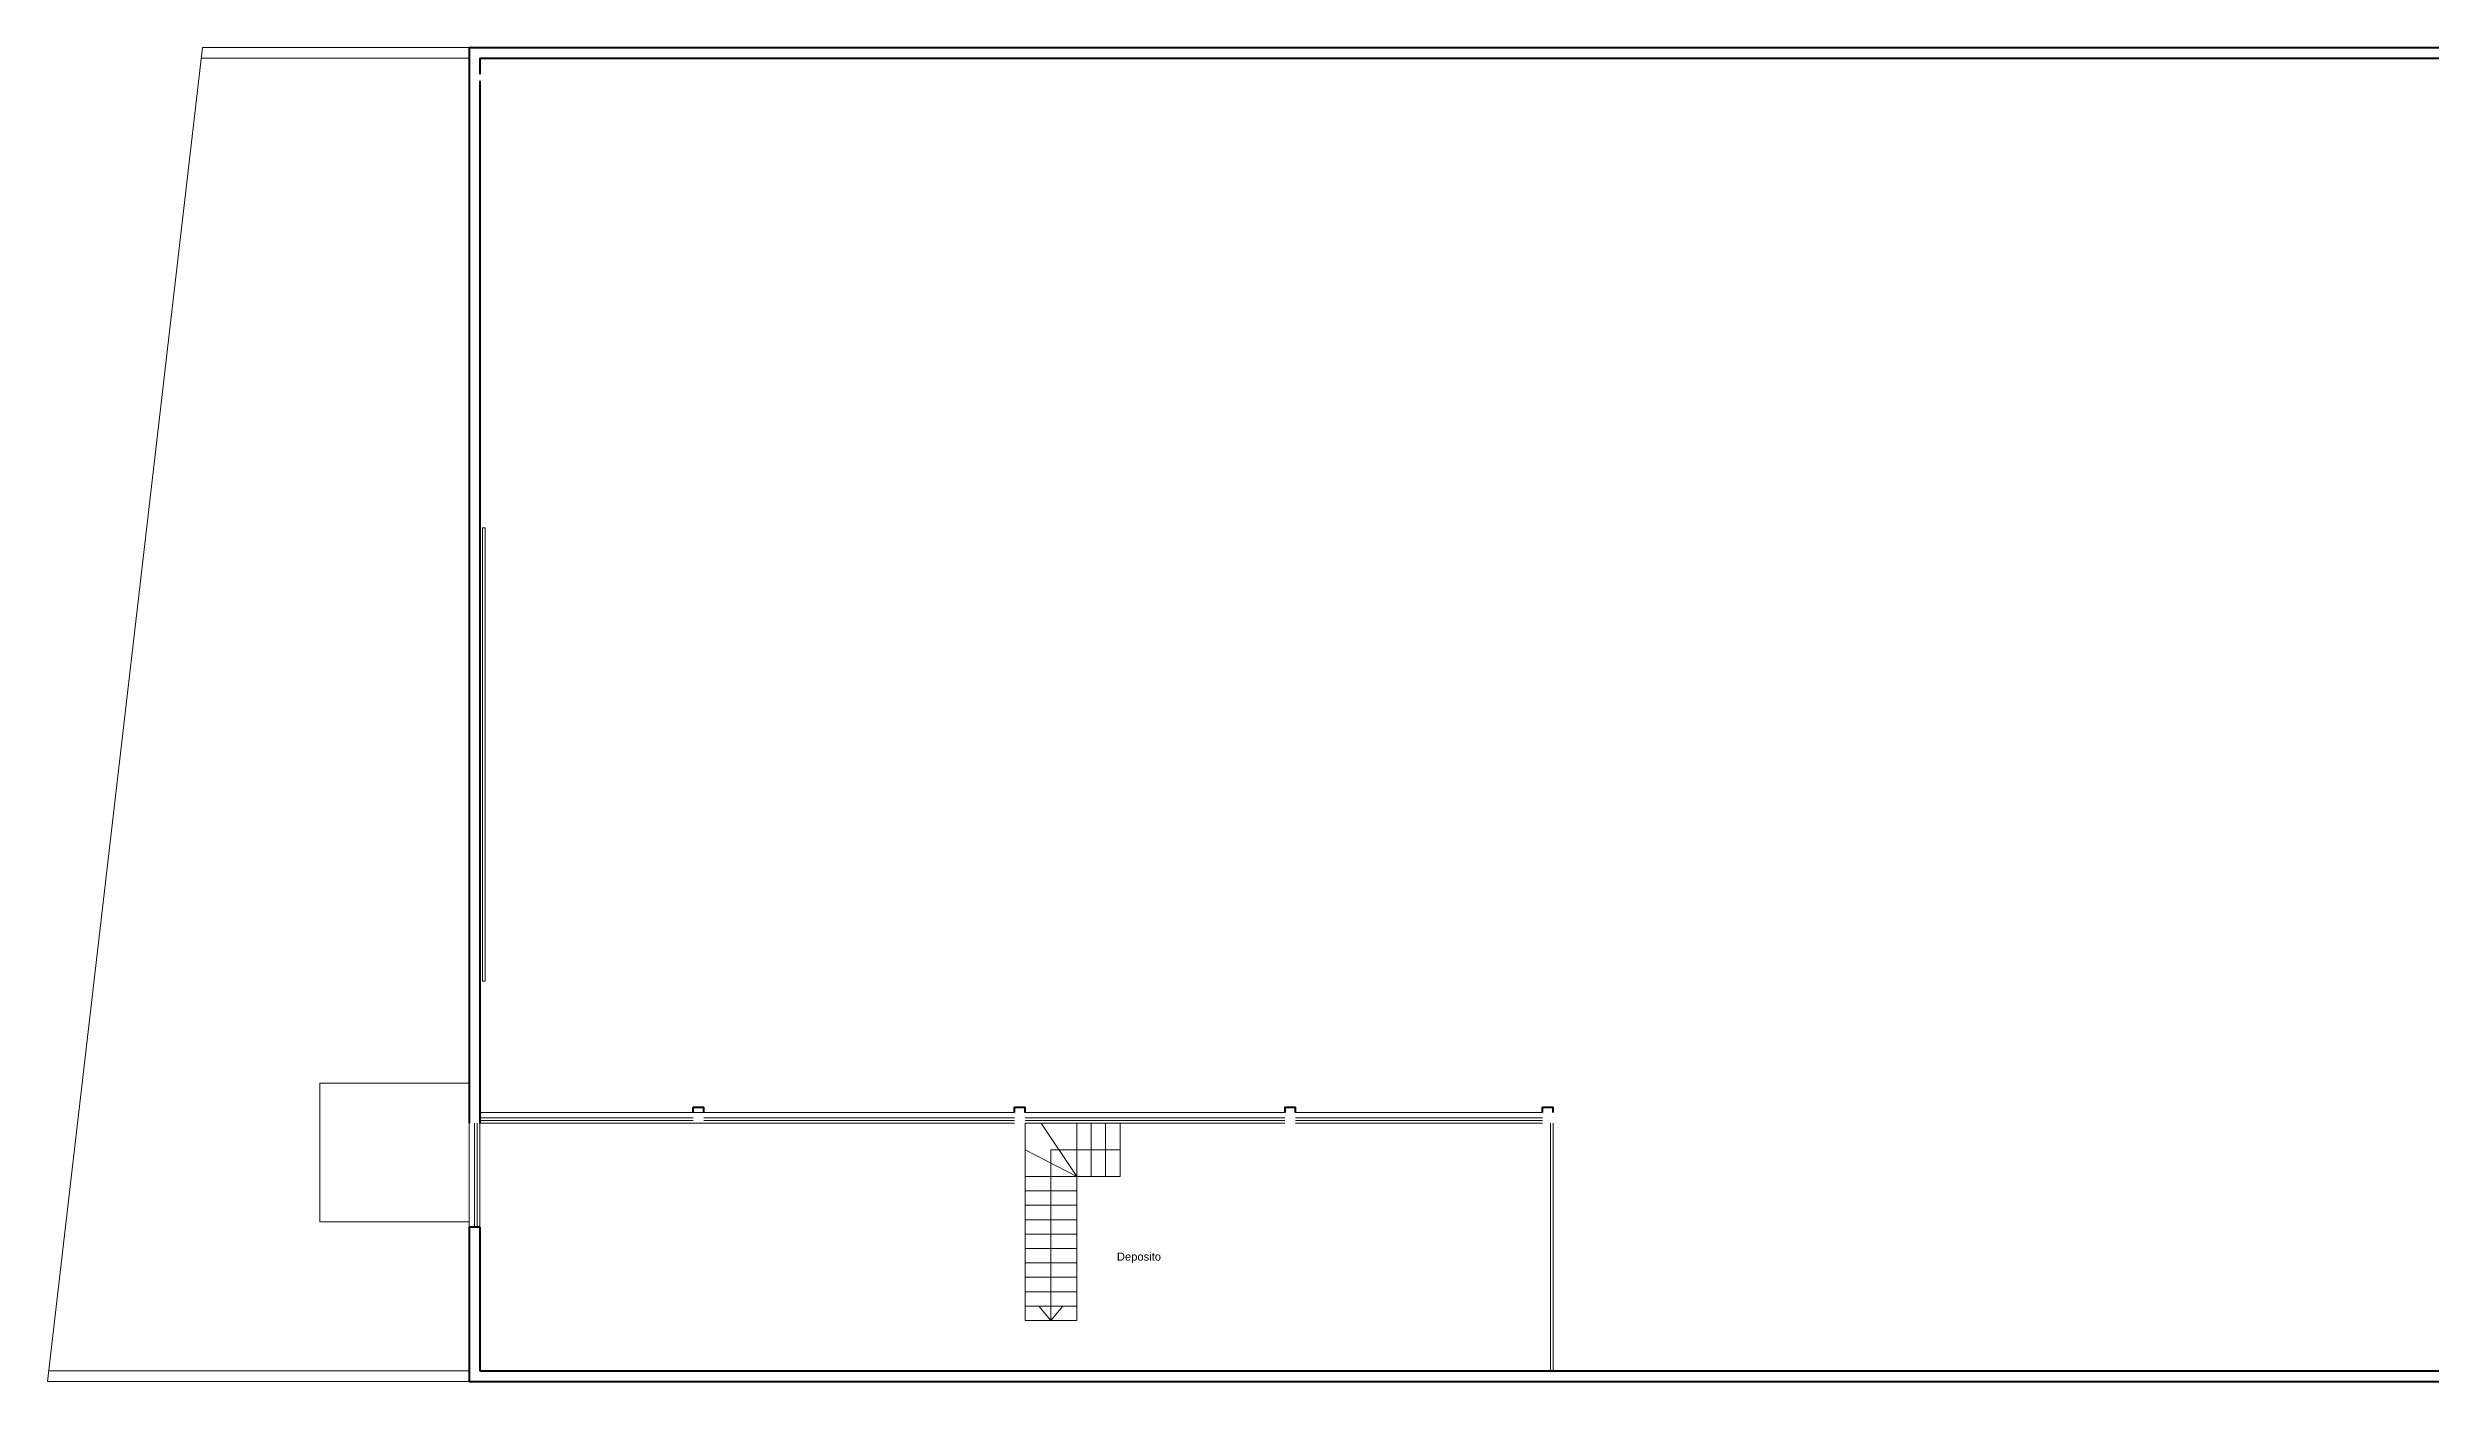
# Model space of a CAD drawing. Header units: millimetres. Extents: x 8.1 to 97.4, y 63.2 to 88.2.
# Drawn here: x 8.09 to 52.76, y 63.17 to 88.17 of the extents above; entities that cross this region are included whole.
import ezdxf

# ---------------------------------------------------------------- set-up
doc = ezdxf.new("R2010")
doc.units = ezdxf.units.MM
for name, color, linetype, lineweight in [('015', 1, 'Continuous', 15), ('02', 5, 'Continuous', 20), ('MUROS', 7, 'Continuous', 40), ('TEXTOS', 2, 'Continuous', 20)]:
    doc.layers.add(name, color=color, linetype=linetype, lineweight=lineweight)
doc.styles.add('STYLE1', font='arial.ttf')

msp = doc.modelspace()

# ---------------------------------------------------------------- linework, layer by layer
at = {"layer": '015', "ltscale": 2}
for p, q in [((16.242673, 79.169475), (16.242673, 70.669475)), ((16.242673, 70.669475), (16.242673, 70.669475)), ((13.192673, 68.759925), (15.992673, 68.759925)), ((13.192673, 68.759925), (13.192673, 66.159925)), ((36.265673, 68.009475), (36.265673, 63.369475)), ((36.315673, 68.009475), (36.315673, 63.369475)), ((13.392673, 66.159925), (13.192673, 66.159925)), ((13.392673, 66.159925), (15.992673, 66.159925))]:
    msp.add_line(p, q, dxfattribs=at)
at = {"layer": '015'}
for p, q in [((16.242673, 70.669475), (16.242673, 79.169475)), ((16.242673, 79.169475), (16.292673, 79.169475)), ((16.292673, 70.669475), (16.292673, 79.169475)), ((16.242673, 70.669475), (16.292673, 70.669475)), ((16.092673, 68.009475), (16.092671, 66.059475)), ((20.192673, 68.109473), (16.192673, 68.109476)), ((20.192673, 68.009475), (16.192673, 68.009475)), ((16.192673, 68.009475), (16.192673, 66.059475)), ((22.882673, 68.009475), (20.192673, 68.009475)), ((22.882673, 68.109473), (20.392673, 68.109473)), ((26.215673, 68.109473), (22.882673, 68.109473)), ((26.215673, 68.009475), (22.882673, 68.009475)), ((31.285673, 68.109472), (26.415673, 68.109475)), ((26.415673, 68.009475), (26.415673, 64.309475)), ((26.415673, 68.009465), (28.195673, 68.009475)), ((31.285673, 68.009475), (26.415673, 68.009465)), ((27.385673, 67.009475), (26.715673, 68.009475)), ((27.385673, 68.009475), (27.385673, 64.309475)), ((27.655673, 67.009475), (27.655673, 68.009475)), ((27.925673, 67.009475), (27.925673, 68.009475)), ((28.195673, 67.009475), (28.195673, 68.009475)), ((36.115673, 68.109472), (31.485673, 68.109475)), ((36.115673, 68.009475), (31.485673, 68.009466)), ((27.385673, 67.009475), (26.415673, 67.509475)), ((28.195673, 67.009475), (26.415673, 67.009475)), ((27.385673, 66.739475), (26.415673, 66.739475)), ((27.385673, 66.469475), (26.415673, 66.469475)), ((27.385673, 66.199475), (26.415673, 66.199475)), ((27.385673, 65.929475), (26.415673, 65.929475)), ((27.385673, 65.659475), (26.415673, 65.659475)), ((27.385673, 65.389475), (26.415673, 65.389475)), ((27.385673, 65.119475), (26.415673, 65.119475)), ((27.385673, 64.849475), (26.415673, 64.849475)), ((27.385673, 64.579475), (26.415673, 64.579475)), ((27.385673, 64.309475), (26.415673, 64.309475))]:
    msp.add_line(p, q, dxfattribs=at)
at = {"layer": '02', "ltscale": 2}
for p, q in [((8.092673, 63.169475), (10.992673, 88.169475)), ((15.992673, 88.169475), (10.992673, 88.169475)), ((15.992673, 87.969475), (10.969473, 87.969475)), ((28.195673, 67.509475), (26.900673, 67.509475)), ((26.900673, 67.509475), (26.900673, 64.309475)), ((26.675673, 64.579475), (26.900673, 64.309475)), ((27.125673, 64.579475), (26.900673, 64.309475)), ((15.992673, 63.169475), (8.092673, 63.169475)), ((15.992673, 63.369475), (8.115873, 63.369475))]:
    msp.add_line(p, q, dxfattribs=at)
at = {"layer": '02'}
for p, q in [((15.992673, 66.059475), (15.992673, 68.009475)), ((16.142675, 68.009475), (16.142674, 66.059475)), ((16.192673, 68.209477), (20.192673, 68.209472)), ((20.192673, 68.059473), (16.192673, 68.059474)), ((20.192673, 68.209472), (22.882673, 68.209472)), ((22.882673, 68.059473), (20.392673, 68.059473)), ((22.882673, 68.209472), (26.215673, 68.209472)), ((26.215673, 68.059473), (22.882673, 68.059473)), ((26.415673, 68.20947), (31.285673, 68.20947)), ((31.285673, 68.059472), (26.415673, 68.059472)), ((31.485673, 68.20947), (36.115673, 68.20947)), ((36.115673, 68.059472), (31.485673, 68.059472))]:
    msp.add_line(p, q, dxfattribs=at)
at = {"layer": 'MUROS', "ltscale": 2}
for p, q in [((15.992673, 88.169475), (92.322673, 88.169475)), ((15.992673, 88.169475), (15.992673, 68.849475)), ((16.192673, 87.969475), (92.122673, 87.969475)), ((16.192673, 87.969475), (16.192673, 87.669475)), ((16.192673, 87.549475), (16.192673, 68.009475)), ((15.992673, 68.849475), (15.992673, 68.009475)), ((20.192673, 68.309475), (20.392673, 68.309475)), ((20.192673, 68.209475), (20.192673, 68.309474)), ((20.392673, 68.209475), (20.392673, 68.309474)), ((26.215673, 68.309474), (26.415673, 68.309474)), ((26.215673, 68.209475), (26.215673, 68.309474)), ((26.415673, 68.209475), (26.415673, 68.309474)), ((31.285673, 68.309475), (31.485673, 68.309475)), ((31.285673, 68.309475), (31.285673, 68.209475)), ((31.485673, 68.209475), (31.485673, 68.309475)), ((36.115673, 68.309475), (36.315673, 68.309475)), ((36.115673, 68.209475), (36.115673, 68.309475)), ((36.315673, 68.209475), (36.315673, 68.309475)), ((15.992673, 66.059475), (15.992673, 63.169475)), ((16.192673, 66.059475), (15.992673, 66.059475)), ((16.192673, 66.059475), (16.192673, 63.369475)), ((15.992673, 63.169475), (92.322673, 63.169475)), ((16.192673, 63.369475), (71.332673, 63.369475))]:
    msp.add_line(p, q, dxfattribs=at)

# ---------------------------------------------------------------- texts
at = {"layer": 'TEXTOS', "insert": (28.963239, 65.582506), "char_height": 0.15, "width": 1.415645, "attachment_point": 3, "style": 'STYLE1'}
msp.add_mtext('Deposito', dxfattribs=at)

doc.saveas('drawing.dxf')
